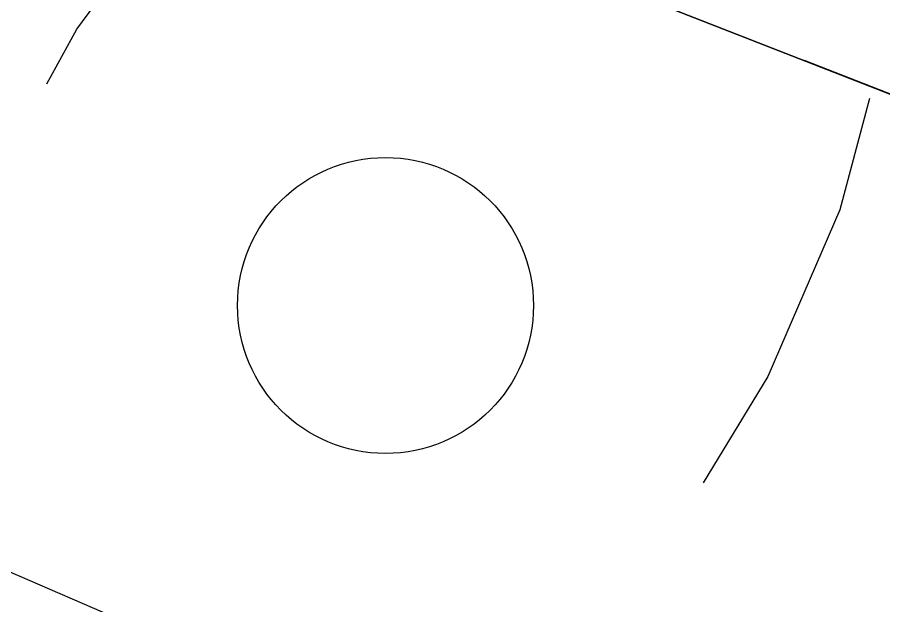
# Model space of a CAD drawing. Header units: metres. Extents: x -2743 to 126, y 13385 to 13916.
# Drawn here: x -1870.559 to -1869.095, y 13628.378 to 13629.372 of the extents above; entities that cross this region are included whole.
import ezdxf

# ---------------------------------------------------------------- set-up
doc = ezdxf.new("R2010")
doc.units = ezdxf.units.M
for name, color, linetype in [('link-улица Берзарина_Покрытия — Новые$0$ДВ_ПП_Тип6_У_ТР_3м за счет Газона', 7, 'Continuous'), ('link_улица Берзарина_борта$0$ДВ_ГП_П_Борт_Пониженный_бетонный', 7, 'Continuous'), ('link_улица Берзарина_Люки$0$СЕТИ', 7, 'Continuous'), ('output[1-12]_3_ДЖКХ-24_03233tp$0$Колодцы', 7, 'Continuous'), ('output[1-12]_3_ДЖКХ-24_03233tp$0$Топографические объекты', 7, 'Continuous'), ('output[1-12]_3_ДЖКХ-24_03233up$0$Кабель связи', 7, 'Continuous')]:
    doc.layers.add(name, color=color, linetype=linetype)

msp = doc.modelspace()

# ---------------------------------------------------------------- linework, layer by layer
at = {"layer": 'link-улица Берзарина_Покрытия — Новые$0$ДВ_ПП_Тип6_У_ТР_3м за счет Газона'}
for points in [[(-1869.9451, 13630.8186), (-1866.5094, 13629.3314), (-1863.059, 13627.8784), (-1863.2721, 13626.9731), (-1869.6948, 13629.4805), (-1870.8284, 13629.923), (-1871.9176, 13630.4253), (-1873.6577, 13631.2279), (-1876.306, 13632.4492), (-1877.1582, 13632.8422), (-1878.5002, 13633.4611), (-1881.328, 13634.7896), (-1883.0036, 13635.5997), (-1886.7665, 13637.4189), (-1886.829, 13637.4491), (-1886.3773, 13638.505), (-1883.988, 13637.3271), (-1881.5906, 13636.1661), (-1879.185, 13635.022), (-1876.7714, 13633.895), (-1873.3658, 13632.3398), (-1869.9451, 13630.8186)], [(-1873.6577, 13631.2279), (-1871.9176, 13630.4253), (-1870.8284, 13629.923), (-1869.6948, 13629.4805), (-1863.2721, 13626.9731), (-1863.6049, 13625.9673), (-1863.8051, 13625.4813), (-1867.2854, 13626.9445), (-1870.7509, 13628.4422), (-1874.2013, 13629.9743), (-1877.6364, 13631.5406), (-1880.0802, 13632.6802), (-1882.5159, 13633.8372), (-1884.9433, 13635.0114), (-1887.3623, 13636.2028), (-1886.829, 13637.4491), (-1883.0036, 13635.5997), (-1881.328, 13634.7896), (-1878.5002, 13633.4611), (-1877.1582, 13632.8422), (-1876.306, 13632.4492), (-1873.6577, 13631.2279)]]:
    msp.add_lwpolyline(points, close=True, dxfattribs=at)
at = {"layer": 'link_улица Берзарина_борта$0$ДВ_ГП_П_Борт_Пониженный_бетонный'}
msp.add_lwpolyline([(-1981.4835, 13697.8387), (-1919.7274, 13662.0102), (-1919.2496, 13661.6662), (-1918.8515, 13661.2399), (-1918.5434, 13660.7447), (-1918.3356, 13660.1938), (-1916.7877, 13654.433), (-1916.3826, 13653.3528), (-1915.7845, 13652.3784), (-1915.0125, 13651.5351), (-1914.0856, 13650.8483), (-1901.5564, 13643.6339), (-1888.7663, 13636.9041), (-1875.7294, 13630.666), (-1862.4597, 13624.9265), (-1862.2227, 13624.7887), (-1862.0349, 13624.5957), (-1861.9055, 13624.3596), (-1861.8433, 13624.0926), (-1861.8559, 13623.8188), (-1861.9402, 13623.5631), (-1862.0897, 13623.3391), (-1862.2977, 13623.1605), (-1869.7407, 13618.3676)], dxfattribs=at)
at = {"layer": 'link_улица Берзарина_Люки$0$СЕТИ'}
msp.add_circle((-1869.937, 13628.885), 0.25, dxfattribs=at)
at = {"layer": 'output[1-12]_3_ДЖКХ-24_03233tp$0$Колодцы'}
msp.add_circle((-1869.937, 13628.885), 0.25, dxfattribs=at)
at = {"layer": 'output[1-12]_3_ДЖКХ-24_03233tp$0$Топографические объекты'}
msp.add_lwpolyline([(-1868.5694, 13629.0411), (-1869.2291, 13629.2987)], dxfattribs=at)
at = {"layer": 'output[1-12]_3_ДЖКХ-24_03233up$0$Кабель связи'}
for points in [[(-1870.5091, 13629.2595), (-1870.4587, 13629.3515), (-1870.2741, 13629.601), (-1870.0671, 13629.8096), (-1870.0653, 13629.8109)], [(-1869.1195, 13629.2346), (-1869.1692, 13629.0464), (-1869.2909, 13628.7653), (-1869.4002, 13628.5855)]]:
    msp.add_lwpolyline(points, dxfattribs=at)

doc.saveas('drawing.dxf')
